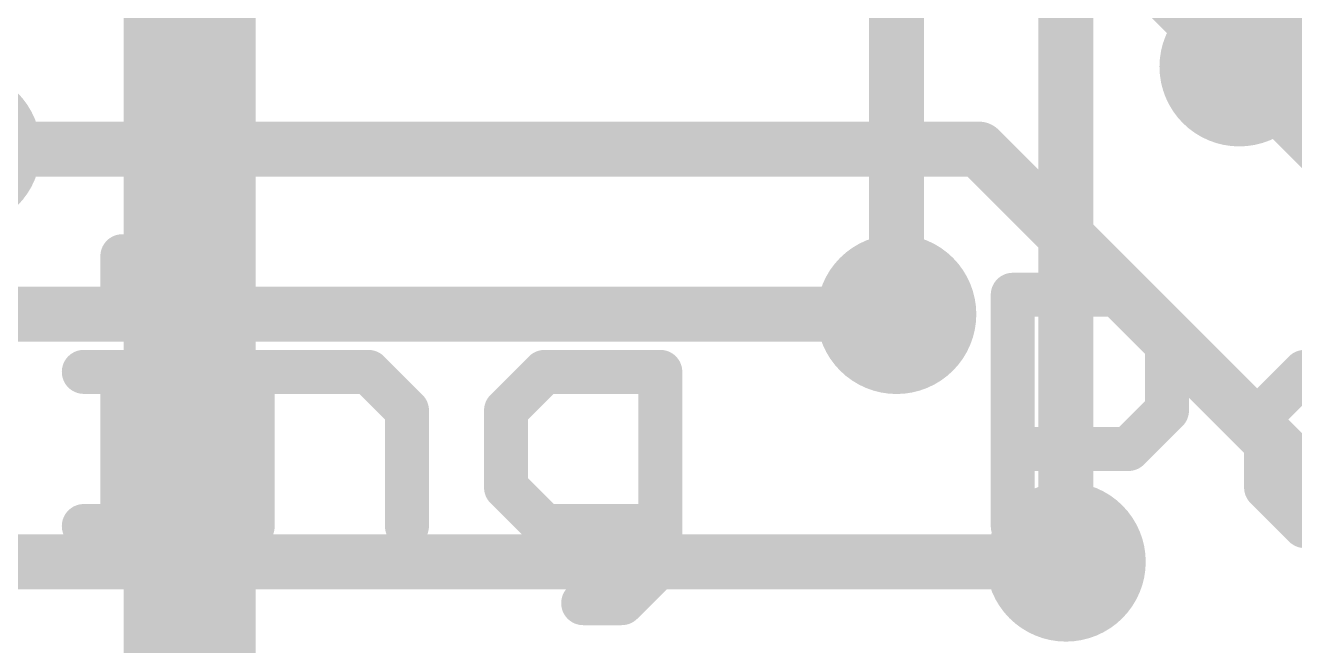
# Model space of a CAD drawing. Extents: x -8 to 102, y -79 to 54.
# Drawn here: x 83.48 to 89.34, y 7.87 to 10.73 of the extents above; entities that cross this region are included whole.
import ezdxf

# ---------------------------------------------------------------- set-up
doc = ezdxf.new("R2010")
doc.units = 0
for name, color, linetype in [('1', 12, 'CONTINUOUS'), ('16', 132, 'CONTINUOUS'), ('18', 110, 'CONTINUOUS'), ('21', 41, 'CONTINUOUS')]:
    doc.layers.add(name, color=color, linetype=linetype)

# ---------------------------------------------------------------- blocks, each defined once
blk = doc.blocks.new('ROUNDV')
at = {"const_width": 0.5}
blk.add_lwpolyline([(0, -0.25, 1), (0, 0.25, 1), (0, -0.25)], format="xyb", dxfattribs=at)

msp = doc.modelspace()

# ---------------------------------------------------------------- linework, layer by layer
at = {"layer": '1'}
for points, const_width in [([(88.285, 17.85), (88.285, 8.255)], 0.254), ([(89.085, 17.85), (89.085, 10.541)], 0.254), ([(84.24, 14.732), (84.24, 5.184)], 0.6096), ([(87.503, 10.922), (87.503, 9.398)], 0.254)]:
    msp.add_lwpolyline(points, dxfattribs=dict(at, const_width=const_width))
at = {"layer": '1', "const_width": 0.127}
for points in [[(89.0215, 10.541, 1), (89.1485, 10.541)], [(87.4395, 9.398, 1), (87.5665, 9.398)], [(88.2215, 8.255, 1), (88.3485, 8.255)]]:
    msp.add_lwpolyline(points, format="xyb", dxfattribs=at)
at = {"layer": '16', "const_width": 0.254}
for points in [[(88.704, 10.922), (89.085, 10.541)], [(89.085, 10.541), (90.99, 8.636)], [(83.185, 10.16), (87.884, 10.16)], [(87.884, 10.16), (90.043, 8.001)], [(74.93, 9.398), (87.503, 9.398)], [(74.93, 8.255), (88.285, 8.255)]]:
    msp.add_lwpolyline(points, dxfattribs=at)
at = {"layer": '16', "const_width": 0.127}
for points in [[(89.1299, 10.5859, 1), (89.0401, 10.4961)], [(89.0401, 10.4961, 1), (89.1299, 10.5859)], [(87.9289, 10.2049, 1), (87.8391, 10.1151)], [(87.884, 10.0965, 1), (87.884, 10.2235)], [(87.503, 9.3345, 1), (87.503, 9.4615)], [(88.285, 8.1915, 1), (88.285, 8.3185)]]:
    msp.add_lwpolyline(points, format="xyb", dxfattribs=at)
at = {"layer": '21', "const_width": 0.2032}
for points in [[(83.9297, 9.6658), (83.9297, 9.4878)], [(88.0396, 8.4201), (88.0396, 9.4878)], [(88.0396, 9.4878), (88.5734, 9.4878)], [(88.5734, 9.4878), (88.7514, 9.3099)], [(88.7514, 9.3099), (88.7514, 8.954)], [(83.7518, 9.1319), (83.9297, 9.1319)], [(83.9297, 9.1319), (83.9297, 8.4201)], [(84.5314, 8.4201), (84.5314, 9.1319)], [(84.5314, 9.1319), (85.0652, 9.1319)], [(85.0652, 9.1319), (85.2432, 8.954)], [(85.8787, 9.1319), (85.7008, 8.954)], [(86.4126, 9.1319), (85.8787, 9.1319)], [(86.4126, 8.2422), (86.4126, 9.1319)], [(89.3869, 9.1319), (89.209, 8.954)], [(89.7428, 9.1319), (89.3869, 9.1319)], [(85.2432, 8.954), (85.2432, 8.4201)], [(85.7008, 8.954), (85.7008, 8.5981)], [(88.7514, 8.954), (88.5734, 8.776)], [(89.209, 8.954), (89.209, 8.5981)], [(88.5734, 8.776), (88.0396, 8.776)], [(85.7008, 8.5981), (85.8787, 8.4201)], [(89.209, 8.5981), (89.3869, 8.4201)], [(83.7518, 8.4201), (84.1077, 8.4201)], [(85.8787, 8.4201), (86.4126, 8.4201)], [(89.3869, 8.4201), (89.7428, 8.4201)], [(86.2346, 8.0642), (86.4126, 8.2422)], [(86.0567, 8.0642), (86.2346, 8.0642)]]:
    msp.add_lwpolyline(points, dxfattribs=at)
at = {"layer": '21', "const_width": 0.1016}
for points in [[(83.9805, 9.6658, 1), (83.8789, 9.6658)], [(88.0904, 9.4878, 1), (87.9888, 9.4878)], [(88.0396, 9.5386, 1), (88.0396, 9.437)], [(88.6093, 9.5237, 1), (88.5375, 9.4519)], [(88.5734, 9.437, 1), (88.5734, 9.5386)], [(83.8789, 9.4878, 1), (83.9805, 9.4878)], [(88.8022, 9.3099, 1), (88.7006, 9.3099)], [(88.7154, 9.2739, 1), (88.7873, 9.3458)], [(83.7518, 9.1827, 1), (83.7518, 9.0811)], [(83.9805, 9.1319, 1), (83.8789, 9.1319)], [(83.9297, 9.0811, 1), (83.9297, 9.1827)], [(84.5822, 9.1319, 1), (84.4806, 9.1319)], [(84.5314, 9.1827, 1), (84.5314, 9.0811)], [(85.1011, 9.1678, 1), (85.0293, 9.096)], [(85.0652, 9.0811, 1), (85.0652, 9.1827)], [(85.8787, 9.1827, 1), (85.8787, 9.0811)], [(85.9146, 9.096, 1), (85.8428, 9.1678)], [(86.4634, 9.1319, 1), (86.3618, 9.1319)], [(86.4126, 9.0811, 1), (86.4126, 9.1827)], [(89.3869, 9.1827, 1), (89.3869, 9.0811)], [(89.4228, 9.096, 1), (89.351, 9.1678)], [(85.294, 8.954, 1), (85.1924, 8.954)], [(85.2073, 8.918, 1), (85.2791, 8.9899)], [(85.6648, 8.9899, 1), (85.7367, 8.918)], [(85.7516, 8.954, 1), (85.65, 8.954)], [(88.7873, 8.918, 1), (88.7154, 8.9899)], [(89.173, 8.9899, 1), (89.2449, 8.918)], [(89.2598, 8.954, 1), (89.1582, 8.954)], [(88.7006, 8.954, 1), (88.8022, 8.954)], [(88.0396, 8.8268, 1), (88.0396, 8.7252)], [(88.5375, 8.8119, 1), (88.6093, 8.7401)], [(88.5734, 8.7252, 1), (88.5734, 8.8268)], [(85.7367, 8.634, 1), (85.6648, 8.5621)], [(89.2449, 8.634, 1), (89.173, 8.5621)], [(85.65, 8.5981, 1), (85.7516, 8.5981)], [(89.1582, 8.5981, 1), (89.2598, 8.5981)], [(83.7518, 8.4709, 1), (83.7518, 8.3693)], [(84.1077, 8.3693, 1), (84.1077, 8.4709)], [(85.8787, 8.4709, 1), (85.8787, 8.3693)], [(85.8428, 8.3842, 1), (85.9146, 8.456)], [(86.4126, 8.3693, 1), (86.4126, 8.4709)], [(89.3869, 8.4709, 1), (89.3869, 8.3693)], [(89.351, 8.3842, 1), (89.4228, 8.456)], [(83.8789, 8.4201, 1), (83.9805, 8.4201)], [(84.4806, 8.4201, 1), (84.5822, 8.4201)], [(85.1924, 8.4201, 1), (85.294, 8.4201)], [(87.9888, 8.4201, 1), (88.0904, 8.4201)], [(86.4485, 8.2062, 1), (86.3767, 8.2781)], [(86.3618, 8.2422, 1), (86.4634, 8.2422)], [(86.0567, 8.115, 1), (86.0567, 8.0134)], [(86.1987, 8.1001, 1), (86.2705, 8.0283)], [(86.2346, 8.0134, 1), (86.2346, 8.115)]]:
    msp.add_lwpolyline(points, format="xyb", dxfattribs=at)

# ---------------------------------------------------------------- block references
at = {"layer": '18', "xscale": 0.7366, "yscale": 0.7366}
for p in [(89.085, 10.541), (89.085, 10.541), (83.185, 10.16), (83.185, 10.16), (87.503, 9.398), (87.503, 9.398), (88.285, 8.255), (88.285, 8.255)]:
    msp.add_blockref('ROUNDV', p, dxfattribs=at)

doc.saveas('drawing.dxf')
